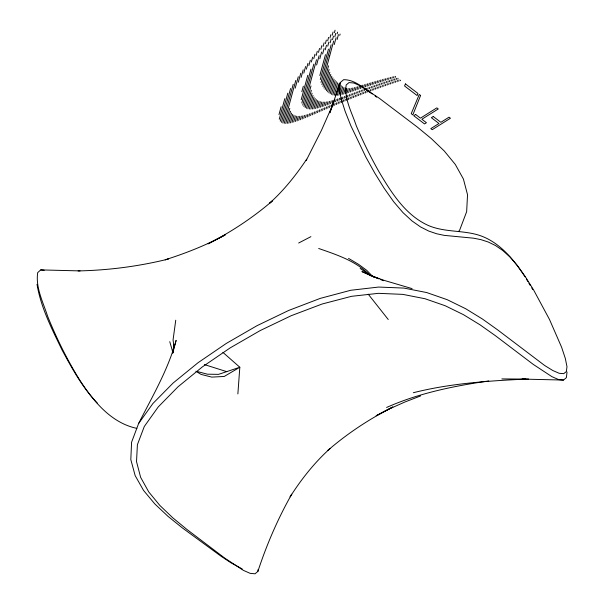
<?xml version="1.0" encoding="UTF-8"?>
<svg xmlns="http://www.w3.org/2000/svg" width="604" height="604" viewBox="0 0 604 604"><rect width="100%" height="100%" fill="white"/><g stroke="black" fill="none" stroke-linecap="round" stroke-linejoin="round"><path stroke-width="0.91" d="M237.87 393.929L239.818 367.247L222.929 352.396M567.035 372.056L566.363 377.659L563.509 380.059L558.625 379.606L551.852 376.624L533.302 364.423L495.235 335.575L480.089 324.854L463.464 314.676L445.171 305.737L425.02 298.738L402.823 294.375L378.406 293.333L351.558 296.315L322.113 304.016L291.271 315.681L260.233 330.547L230.207 347.866L202.393 366.877L177.999 386.817L158.233 406.937L144.296 426.484L137.402 444.687L136.519 461.622L140.634 477.341L148.735 491.913L159.803 505.389L172.812 517.832L186.749 529.315L224.816 558.156L243.374 570.357L250.139 573.339L255.024 573.8L257.885 571.399L258.104 569.527M372.245 93.93C363.487 88.086 354.774 79.577 343.623 79.683L340.218 82.612L339.373 89.03L341.192 98.913L345.148 111.355L350.818 125.677L365.964 157.259L374.797 173.129L384.091 188.161L393.612 201.661L402.959 212.585L411.966 220.913L420.543 226.93L428.719 231.06L436.594 233.748L444.234 235.364L473.664 238.203L480.927 239.637L488.198 241.993L495.461 245.511L502.702 250.433L509.972 257.002L517.409 265.571L525.367 276.768L533.657 290.048L549.497 319.478L561.599 347.224L565.306 358.399L566.982 366.696L566.371 371.558L563.713 373.665L559.153 373.287L552.781 370.509L544.687 365.511L497.568 329.822L482.453 319.04L465.744 308.765L447.232 299.697L426.696 292.555L403.895 288.078L378.617 287.059L350.728 290.275L320.279 298.376L288.644 310.464L256.964 325.715L226.379 343.382L198.052 362.71L173.174 382.981L152.948 403.464L138.633 423.472L131.589 442.204L130.811 459.591L135.168 475.642L143.548 490.425L154.881 504L168.123 516.45L182.265 527.843L220.709 555.982L230.758 562.679L242.212 568.945M175.749 320.211L173.061 339.931L174.073 347.383M172.721 352.94L174.02 344.393M172.827 352.895L176.119 340.346C168.078 369.829 152.374 396.405 138.633 423.472M278.988 114.647L281.102 106.757M279.259 119.26L284.809 98.626M280.256 121.2L287.791 93.167M281.472 122.333L290.562 88.524M282.808 123.005L293.204 84.334M284.227 123.352L295.771 80.43M285.715 123.473L289.792 108.29M295.197 88.199L298.278 76.746M287.247 123.405L290.516 111.242M298.316 82.25L300.747 73.22M288.818 123.208L291.543 113.084M301.132 77.41L303.17 69.83M290.418 122.899L292.714 114.352M303.804 73.122L305.571 66.546M292.042 122.506L293.989 115.258M306.379 69.196L307.949 63.36M293.68 122.046L295.341 115.87M301.841 91.702L303.321 86.198M308.886 65.519L310.297 60.249M295.341 121.525L296.768 116.21M301.2 99.736L307.776 75.289M311.339 62.038L312.638 57.206M297.009 120.966L298.248 116.338M301.841 102.997L310.947 69.128M313.748 58.709L314.956 54.232M298.686 120.37L299.78 116.285M302.793 105.088L313.816 64.107M316.126 55.5L317.259 51.31M300.369 119.743L301.351 116.089M303.918 106.553L316.511 59.713M318.482 52.389L319.546 48.433M302.06 119.086L302.951 115.772M305.156 107.595L310.977 85.942M316.609 64.99L319.108 55.711M320.807 49.377L321.826 45.61M303.759 118.414L304.582 115.364M306.477 108.312L311.317 90.306M319.803 58.762L321.622 52.012M323.117 46.44L324.091 42.824M305.465 117.727L306.228 114.888M307.874 108.773L312.057 93.212M322.612 53.967L324.069 48.531M325.405 43.571L326.349 40.075M307.172 117.025L307.889 114.352M309.323 109.014L312.985 95.394M325.231 49.868L326.477 45.232M327.678 40.762L328.591 37.365M308.878 116.308L309.558 113.771M310.826 109.082L314.042 97.123M319.848 75.523L325.458 54.662M327.73 46.198L328.84 42.076M329.935 38.007L330.833 34.685M310.592 115.59L311.241 113.159M312.359 108.999L315.182 98.512M320.279 79.562L328.463 49.143M330.154 42.831L331.173 39.056M332.177 35.304L333.061 32.035M312.306 114.858L312.932 112.518M313.929 108.803L316.398 99.637M321.034 82.408L331.143 44.809M332.517 39.69L333.468 36.142M334.412 32.646L335.069 30.2M314.02 114.126L314.631 111.853M315.53 108.509L317.674 100.543M321.947 84.651L329.648 56.006M329.693 55.84L333.665 41.064M334.835 36.723L335.748 33.326M315.733 113.386L316.33 111.174M317.145 108.139L319.003 101.23M322.959 86.515L328.523 65.828M334.231 44.598L336.088 37.705M337.108 33.907L337.591 32.118M317.447 112.646L318.029 110.487M318.776 107.701L320.392 101.714M324.046 88.116L329.044 69.528M337.123 39.486L338.436 34.602M319.169 111.906L319.735 109.785M320.43 107.218L321.826 102.008M325.186 89.505L329.837 72.208M339.742 35.394L340.105 34.043M320.883 111.166L321.441 109.082M322.083 106.697L323.314 102.121M326.379 90.736L330.773 74.375M322.596 110.426L323.148 108.373M323.752 106.13L324.839 102.091M327.594 91.831L331.8 76.202M324.31 109.686L324.861 107.655M325.428 105.549L326.402 101.933M328.855 92.812L332.887 77.803M326.032 108.947L326.568 106.946M327.111 104.937L327.987 101.668M330.139 93.673L334.02 79.23M327.745 108.214L328.282 106.228M328.795 104.311L329.595 101.329M331.468 94.383L335.19 80.521M329.459 107.474L329.988 105.511M330.486 103.669L331.226 100.913M332.842 94.911L336.39 81.714M331.173 106.742L331.694 104.802M332.177 103.02L332.864 100.453M334.269 95.243L337.606 82.823M332.887 106.017L333.4 104.092M333.869 102.363L334.518 99.947M335.748 95.379L338.844 83.858M334.601 105.292L335.114 103.39M335.567 101.691L336.179 99.411M337.274 95.349L340.097 84.847M336.307 104.575L336.813 102.688M337.266 101.027L337.847 98.845M338.836 95.175L341.358 85.798M338.021 103.858L338.519 101.985M338.965 100.355L339.524 98.263M340.429 94.896L342.642 86.682M339.727 103.141L340.226 101.291M340.656 99.675L341.2 97.667M342.045 94.526L343.948 87.452M341.434 102.431L341.932 100.596M342.355 99.003L342.883 97.063M343.676 94.096L345.307 88.048M343.14 101.729L343.631 99.909M344.053 98.331L344.567 96.444M345.322 93.612L346.719 88.418M344.846 101.027L345.329 99.23M345.752 97.659L346.251 95.825M346.983 93.099L348.198 88.561M346.553 100.332L347.028 98.55M347.451 96.987L347.934 95.198M348.644 92.571L349.739 88.494M348.259 99.645L348.727 97.878M349.15 96.323L349.618 94.564M350.305 92.019L351.317 88.267M349.958 98.958L350.426 97.214M350.841 95.651L351.309 93.937M351.973 91.453L352.917 87.935M351.656 98.278L352.124 96.549M352.54 94.994L352.993 93.31M353.642 90.887L354.54 87.542M353.355 97.599L353.816 95.893M354.231 94.337L354.676 92.684M355.318 90.313L356.179 87.097M355.054 96.927L355.507 95.236M355.922 93.68L356.36 92.057M356.987 89.739L357.825 86.636M356.753 96.263L357.198 94.594M357.621 93.039L358.051 91.438M358.663 89.165L359.471 86.153M358.444 95.598L358.889 93.945M359.304 92.389L359.735 90.819M360.331 88.592L361.117 85.662M360.135 94.941L360.58 93.31M360.996 91.755L361.411 90.2M362 88.018L362.77 85.164M361.834 94.292L362.264 92.676M362.687 91.121L363.095 89.588M363.668 87.444L364.416 84.673M363.525 93.65L363.955 92.05M364.371 90.494L364.778 88.977M365.344 86.878L366.069 84.175M365.209 93.008L365.639 91.423M366.054 89.868L366.454 88.373M367.013 86.319L367.715 83.692M366.9 92.374L367.323 90.804M367.738 89.249L368.138 87.769M368.674 85.76L369.361 83.201M368.583 91.74L369.006 90.192M369.422 88.637L369.814 87.172M370.343 85.202L371.015 82.718M370.275 91.113L370.682 89.581M371.098 88.033L371.49 86.583M372.011 84.651L372.653 82.242M371.958 90.494L372.366 88.977M372.781 87.429L373.166 85.995M373.672 84.107L374.299 81.774M373.634 89.883L374.042 88.373M374.457 86.833L374.835 85.413M375.333 83.563L375.945 81.306M375.318 89.271L375.718 87.776M376.133 86.244L376.511 84.839M376.994 83.027L377.583 80.845M377.002 88.66L377.394 87.187M377.81 85.655L378.179 84.266M378.655 82.499L379.221 80.392M378.678 88.063L379.07 86.599M379.478 85.081L379.856 83.692M380.316 81.97L380.86 79.939M380.354 87.467L380.747 86.017M381.154 84.507L381.524 83.126M381.977 81.449L382.498 79.501M382.03 86.878L382.415 85.443M382.823 83.933L383.193 82.567M383.631 80.928L384.136 79.056M383.706 86.289L384.091 84.87M384.491 83.375L384.854 82.016M385.284 80.415L385.767 78.626M385.375 85.715L385.76 84.296M386.16 82.816L386.522 81.465M386.938 79.902L387.398 78.195M387.051 85.134L387.428 83.73M387.821 82.265L388.183 80.921M388.591 79.396L389.029 77.773M388.719 84.568L389.097 83.171M389.489 81.721L389.844 80.377M390.244 78.89L390.66 77.35M390.388 84.001L390.765 82.612M391.15 81.178L391.513 79.841M391.898 78.392L392.29 76.934M392.056 83.435L392.426 82.061M392.811 80.642L393.166 79.305M393.544 77.901L393.921 76.527M393.725 82.884L394.095 81.51M394.472 80.113L394.827 78.777M395.197 77.41L395.492 76.323M395.394 82.333L395.756 80.966M396.126 79.585L396.488 78.256M397.054 81.782L397.417 80.423M397.787 79.064L398.006 78.248M398.716 81.238L399.078 79.887M400.376 80.702L400.52 80.173M340.218 82.612L329.799 112.85L333.514 103.012L321.6 130.041L306.175 160.581M257.885 571.399C266.658 544.649 277.863 518.693 291.74 494.185L290.101 496.873C301.388 479.131 314.533 462.521 330.184 448.417L327.866 450.403C347.61 433.257 369.633 418.889 392.879 406.96L376.141 415.756L390.169 408.568L404.99 401.97L420.58 395.96M306.681 159.184C295.945 175.22 283.857 190.434 269.444 203.344L272.291 200.973C252.744 217.81 231.053 232.019 208.131 243.827L225.156 234.941C206.077 245.232 185.866 253.235 165.217 259.773L168.259 259.078C138.716 266.364 108.524 270.298 78.105 270.924M458.678 231.392L459.75 229.882L466.65 211.679L467.534 194.745L463.411 179.026L455.31 164.454L444.25 150.977L431.241 138.535L417.296 127.051L379.229 98.21L360.679 86.01L353.914 83.027L349.021 82.567L346.168 84.975C344.159 99.109 351.868 112.48 356.194 125.519C362.853 141.298 370.456 156.662 378.874 171.574C391.211 192.283 404.937 214.609 427.624 225.164C443.404 232.291 461.207 230.116 477.598 234.79C498.745 241.019 513.438 259.033 525.004 276.806M80.06 270.902L40.74 269.905L37.69 272.615C35.477 287.693 43.088 302.121 47.58 316.118C56.421 338.081 66.931 359.388 79.403 379.523C93.031 400.754 110.887 422.913 136.889 428.387M298.663 243.019L310.909 236.655M386.59 407.466C418.942 393.053 453.929 386.031 488.795 380.928M413.34 392.721C450.071 383.434 488.047 380.882 525.767 379.108L528.523 379.002M563.509 380.059L522.203 379.078L524.038 379.018M501.856 378.904L525.767 379.108L522.203 379.078M40.74 269.905L44.213 270.267M197.387 371.551L207.406 374.193L218.542 374.359L239.818 367.247L224.25 376.458L211.77 377.107L201.049 374.404L195.877 371.211M412.087 288.621L384.567 280.505L372.426 276.171L378.323 278.655M204.379 364.574L226.734 371.641M318.678 248.478C336.617 254.714 355.937 260.958 369.505 274.888M379.025 278.889L361.917 271.573L374.903 277.447M380.739 279.622L383.306 280.717M366.273 272.993L374.925 277.417M348.561 258.384L358.617 264.371L366.719 270.343L372.6 276.368M360.15 268.425L370.758 275.794M375.129 96.028L376.549 97.138M97.289 403.049C82.514 387.625 72.133 368.674 62.061 350.003C51.876 328.954 40.868 307.61 37.018 284.31M368.229 294.178L388.244 319.501M526.446 279.184L527.888 281.555M528.855 283.14L530.289 285.511M531.731 287.889L532.698 289.467M169.762 341.668L172.993 352.872M420.588 95.462L412.834 114.896L411.226 113.673L419.267 94.458L420.588 95.462M405.42 83.903L404.559 85.995L417.085 95.523L417.953 93.446L405.42 83.903M415.643 114.481L413.71 115.696L424.506 123.933L426.432 122.725L421.886 119.252L438.27 108.962L436.835 107.867L420.452 118.157L415.643 114.481M433.257 116.497L431.362 117.689L438.98 123.503L430.811 128.629L432.207 129.694L450.433 118.248L449.036 117.184L440.875 122.31L433.257 116.497"/></g></svg>
